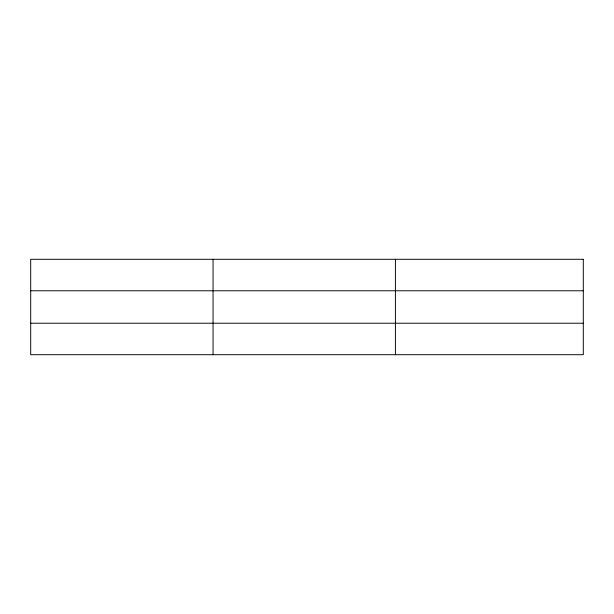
<?xml version="1.0" encoding="UTF-8"?>
<svg xmlns="http://www.w3.org/2000/svg" width="614" height="614" viewBox="0 0 614 614"><rect width="100%" height="100%" fill="white"/><g stroke="black" fill="none" stroke-linecap="round" stroke-linejoin="round"><path stroke-width="0.92" d="M213.058 354.708L213.058 259.292M395.416 354.708L395.416 259.292M30.7 290.783L583.3 290.783M30.7 323.217L583.3 323.217M583.3 259.292L583.3 354.708L30.7 354.708L30.7 259.292L583.3 259.292"/></g></svg>
